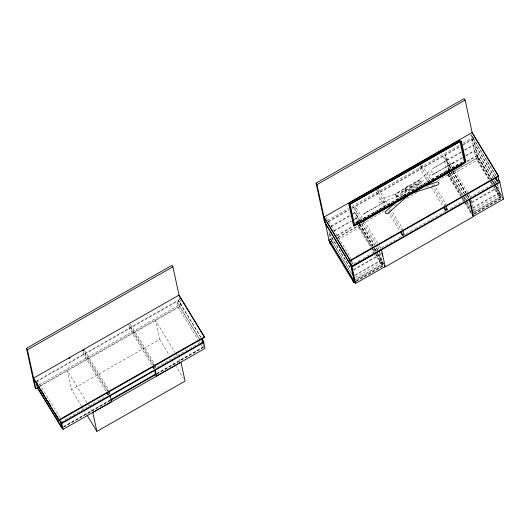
<?xml version="1.0" encoding="UTF-8"?>
<svg xmlns="http://www.w3.org/2000/svg" width="530" height="530" viewBox="0 0 530 530"><rect width="100%" height="100%" fill="white"/><g stroke="black" fill="none" stroke-linecap="round" stroke-linejoin="round"><path stroke-width="0.4" stroke-dasharray="2.65 1.99" d="M414.758 185.434L415.328 184.016L416.388 183.738M405.258 190.051L406.49 189.005L407.418 190.442M401.806 196.961L405.251 193.854L404.821 194.662L405.218 193.9L404.827 194.523L404.231 194.245L380.116 202.751L379.003 202.407L378.599 201.373L379.692 199.658L407.51 189.607L429.671 171.144L430.943 170.812L432.023 171.303L432.036 173.124L413.188 189.117C412.658 190.336 411.876 189.873 413.446 189.495M36.729 380.938L178.332 300.152L200.771 337.027M36.133 381.892L178.451 300.695L200.89 337.564M39.227 384.833L180.419 304.28L179.041 297.92M327.374 220.434L348.23 208.535M351.827 206.488L459.695 144.942M463.286 142.895L472.634 137.561L472.124 135.177M38.027 386.933L179.63 306.148M328.176 221.401L349.025 209.502M351.907 207.859L459.775 146.32M463.366 144.266L473.436 138.522M40.141 386.337L181.333 305.784L179.783 298.628M328.289 221.938L349.144 210.039M352.019 208.396L459.888 146.856M462.763 145.213L473.555 139.065M330.925 226.158L349.972 215.293M352.794 213.683L354.908 212.477L359.989 220.825M461.074 151.905L446.26 160.358L450.917 168.01M464.605 149.891L473.065 145.061L492.966 177.762M331.038 226.701L352.205 214.623M352.907 214.219L355.027 213.014L359.684 220.665M461.193 152.441L446.379 160.895L451.037 168.547M464.717 150.434L473.184 145.604L492.661 177.603M334.244 230.523L351.178 220.864M354.702 218.857L356.114 218.049L358.234 221.527M462.279 157.483L447.466 165.93L449.162 168.712M465.804 155.469L474.27 150.639L492.476 180.551M333.655 231.471L351.291 221.407M354.113 219.798L356.233 218.592L374.048 247.947M462.399 158.019L447.585 166.473L449.274 169.255M465.923 156.005L474.39 151.176L491.323 179.007M400.322 193.669L407.033 189.839M411.565 187.256L416.534 184.42L410.982 186.699C408.69 183.943 403.297 187.474 405.178 190.714C405.43 189.647 399.481 193.536 400.428 194.298M398.414 195.577L396.513 196.663L396.274 195.53M396.42 197.372L421.277 183.188L420.595 180.041L414.91 182.691L396.142 193.768L395.744 194.252L396.42 197.372L395.632 194.04L396.042 193.404L414.672 182.413L419.826 179.836L420.595 180.041M355.358 222.951L462.226 161.981M355.259 223.15L462.577 161.928M356.18 222.792L360.486 220.334M363.355 218.698L366.223 217.061M372.683 213.378L375.551 211.742M378.42 210.105L384.879 206.422M387.748 204.785L390.617 203.142M397.069 199.459L399.938 197.823M402.813 196.186L409.266 192.503M412.135 190.866L415.003 189.23M417.872 187.594L424.331 183.91M427.2 182.274L433.659 178.59M436.528 176.954L439.397 175.317M442.265 173.681L448.718 169.998M451.593 168.355L458.046 164.671M328.925 239.825L332.495 237.785M336.775 235.346L352.483 226.383M467.069 161.007L477.066 155.31M329.759 239.957L332.615 238.328M336.894 235.883L352.596 226.926M467.188 161.551L477.179 155.846L491.35 179.127M329.958 241.865L333.529 239.832M337.809 237.387L359.936 224.76L360.393 226.86L338.975 239.076M81.653 406.358L71.49 389.663L159.669 339.352L155.582 320.471L175.059 352.476M329.494 242.462L333.781 240.017M338.06 237.573L384.568 211.039M393.889 205.726L396.036 204.5M406.788 198.366L416.825 192.635M426.147 187.322L428.3 186.09M437.614 180.776L477.636 157.947L472.866 135.879M331.124 243.555L334.695 241.521M60.897 422.039L95.128 402.508M97.984 400.879L104.403 397.215M157.158 367.118L200.665 342.294M401.197 229.848L402.78 228.94L392.193 211.549M444.398 205.196L445.988 204.288L435.402 186.898M63.958 426.352L109.955 400.11M156.681 373.451L203.586 346.686M63.587 427.067L109.948 400.62M156.999 373.776L203.354 347.329M63.355 427.306L110.074 400.647M156.794 373.994L204.235 346.925M381.514 247.808L395.135 240.037M398.719 237.99L402.303 235.949M403.025 235.539L405.172 234.313M405.887 233.902L414.493 228.993M415.209 228.582L445.319 211.404M450.334 208.542L468.262 198.319M496.1 182.433L468.977 197.909L466.433 193.735M353.914 263.655L360.248 260.044M363.057 258.441L369.39 254.831M372.199 253.221L379.937 248.808M353.51 269.512L380.315 254.215L379.043 252.128M471.667 202.102L498.472 186.805L497.2 184.718M353.623 270.048L380.427 254.758L379.162 252.671M471.779 202.639L498.591 187.342L494.351 180.385M355.418 274.686L381.52 259.793L377.704 253.532M472.873 207.674L499.677 192.383M354.828 275.627L381.633 260.329M472.985 208.21L499.79 192.92L495.557 185.964M355.471 277.468L382.6 261.999L383.051 264.092L355.928 279.568M473.634 210.059L500.757 194.583L501.208 196.683L471.945 213.378M354.245 280.198L383.515 263.496M473.833 211.967L501.671 196.087M356.471 280.344L383.78 264.761M473.919 213.338L501.758 197.458M356.107 281.092L383.713 265.411M474.032 213.881L501.155 198.406M356.127 281.476L383.25 266M474.284 214.067L501.413 198.591M396.314 195.729L398.202 195.696M410.525 186.706L410.876 186.845M411.042 186.408L411.942 187.858M471.091 134.666L496.073 175.715M472.634 137.561L495.623 175.331M494.715 176.994L471.846 139.43L470.667 133.971M494.404 176.841L471.965 139.966L475.476 156.211L489.448 179.173M494.662 180.544L496.776 184.023M492.728 181.048L495.272 185.222M495.696 185.917L502.466 197.047M493.019 181.79L495.133 185.268M491.78 179.829L494.344 184.042M494.768 184.751L501.367 195.583M477.636 157.947L490.522 179.12M490.946 179.822L493.516 184.036M493.94 184.738L501.208 196.683M491.144 181.956L492.834 184.738M493.258 185.434L500.883 197.955L498.041 184.804M489.336 179.332L476.51 158.258L476.96 160.351L488.932 180.021M491.045 182.141L493.609 186.355M494.039 187.057L499.167 195.49L499.624 197.584L493.635 187.752M489.362 180.723L491.926 184.944M452.779 167.785L445.16 155.263L448.671 171.508M454.475 170.567L468.447 193.523M468.871 194.219L470.56 197.001M446.77 160.617L445.796 156.072M453.037 171.488L467.009 194.444M467.433 195.139L469.123 197.922M450.772 167.997L443.57 156.165L446.803 171.117M452.885 171.475L466.009 193.039M452.726 171.329L465.857 192.9M467.546 195.683L468.818 197.769M451.275 172.19L467.367 198.631M450.97 172.038L464.518 194.298M464.942 194.994L467.062 198.472M449.943 173.595L462.644 194.464M464.34 197.246L465.605 199.333M467.301 202.115L469.838 206.289M462.531 194.623L449.705 173.548L450.156 175.649L461.703 194.616M464.24 197.432L465.95 200.247M466.38 200.95L469.799 206.567M463.412 197.425L465.976 201.638M466.4 202.341L470.249 208.668M448.353 174.496L461.054 195.371M462.75 198.154L464.446 200.936M464.87 201.632L471.216 212.066M448.049 174.344L461.173 195.908M461.597 196.603L464.134 200.777M465.645 203.255L470.912 211.914M447.651 175.052L460.543 196.226M462.047 198.704L471.23 213.789M421.853 164.638L431.168 179.942M433.712 184.115L434.978 186.202M420.27 165.539L429.585 180.849M431.923 184.698L444.63 205.574M427.796 181.432L420.177 168.911L419.674 166.572M431.182 186.997L442.616 205.779M378.645 189.283L387.96 204.593M390.504 208.767L391.776 210.854M376.214 188.799L386.377 205.494M389.139 210.046L401.422 230.219M385.012 206.779L376.969 193.563L375.955 188.885M387.98 211.649L399.408 230.431M362.593 218.3L355.392 206.475L358.625 221.421M364.289 221.083L377.837 243.349M379.526 246.132L380.798 248.219L379.208 249.12L376.671 244.946M361.003 219.208L353.808 207.382L357.154 222.852M363.123 222.686L376.247 244.25M361.685 223.607L374.809 245.171M376.505 247.954L378.619 251.432M361.798 224.144L374.505 245.019M376.194 247.802L377.466 249.888M359.923 224.309L373.047 245.88M374.743 248.663L376.015 250.75M359.751 224.11L372.882 245.675M374.571 248.457L376.267 251.246M377.963 254.029L383.038 262.377M374.266 248.305L376.128 251.286M377.466 253.565L383.581 263.609M372.365 246.529L359.479 225.356L359.022 223.256M373.875 249.014L376.413 253.188M376.837 253.883L383.66 265.093M357.319 223.627L371.716 247.278M372.139 247.974L374.253 251.452M375.949 254.234L382.726 265.364L379.877 252.214M374.173 251.664L358.353 225.667L358.803 227.768L370.775 247.437M375.883 254.473L381.01 262.9L381.467 265L375.478 255.162M371.205 248.139L373.769 252.353M326.129 217.373L351.112 258.421M329.309 233.346L350.476 268.127M329.421 233.882L350.595 268.67M351.257 273.01L330.515 238.917L329.011 231.954M331.541 240.958L351.642 273.977M180.419 304.28L181.333 305.784M200.254 340.035L176.861 301.596L178.04 307.055L197.803 339.525M200.678 340.737L202.4 343.566M202.831 344.268L204.116 346.388M199.081 338.458L179.743 306.685L178.332 300.152M198.233 340.233L199.525 342.353M201.241 345.176L202.533 347.296L202.023 344.957M175.483 353.172L177.179 355.955M178.868 358.737L180.14 360.824M159.669 339.352L169.408 355.352M171.945 359.532L174.907 364.401M175.331 365.097L183.38 378.314M130.546 324.327L154.608 363.865L153.018 364.766L128.525 324.526L129.307 328.123L152.077 365.541M153.667 364.633L130.89 327.222L130.267 324.34M84.694 350.489L108.749 390.02L107.166 390.928L82.673 350.688L83.455 354.285L106.225 391.703M107.809 390.796L85.038 353.377L84.575 351.218M86.88 402.78L67.409 370.781L71.49 389.663M87.304 403.476L89 406.258M90.696 409.041L91.962 411.128M82.077 407.053L83.343 409.14M83.766 409.836L86.734 414.705M60.056 417.693L37.716 380.984L38.054 382.541M410.882 187.925C408.849 184.089 402.88 189.064 405.814 192.41C405.516 189.654 410.141 187.62 411.432 190.482L410.882 187.925C411.234 190.667 406.358 192.734 405.264 189.853M471.23 200.095L474.078 213.245M470.779 211.689L471.077 213.086M421.257 165.665L421.761 168.003M378.049 190.316L378.559 192.655M446.77 160.537L432.579 168.56L446.77 160.537M420.31 181.28L416.779 185.102L420.436 181.856L420.31 181.28M366.018 212.384L362.593 214.65L385.515 201.559L366.018 212.384M434.766 173.158L431.341 175.43L454.263 162.339L434.766 173.158M478.093 157.35L448.115 174.456L448.565 176.55L478.55 159.451L478.093 157.35M436.501 172.376L436.15 172.528L436.501 172.376M367.754 211.596L367.409 211.755L367.754 211.596"/><path stroke-width="0.79" d="M396.268 201.937L385.588 211.503L385.363 212.616L385.88 213.583L387.953 213.484L407.835 195.689M422.86 186.421L357.008 223.998L360.486 222.825L459.185 166.513C475.542 155.383 440.536 178.053 441.205 176.543M350.264 204.163L350.118 204.249A1.444 0.411 -31.3 0 0 349.084 205.236L349.098 205.282M37.988 387.562L35.841 388.788L34.927 387.284L26.5 348.323L171.992 265.318L172.906 266.815L179.266 296.237M498.598 180.213L499.869 182.307L351.734 266.822L324.499 222.077L316.072 183.115L464.214 98.593L465.128 100.097L472.349 133.494M35.841 388.788L27.414 349.826L172.906 266.815M355.411 281.887L353.987 282.702L329.494 242.462L316.986 184.619L465.128 100.097M68.767 358.625L70.198 357.803M82.673 350.688L84.263 349.78M349.243 203.235L459.523 140.317M350.178 204.189L460.206 141.437A1.444 0.411 -31.3 0 1 461.392 141.166L465.857 161.895M464.373 162.279L354.616 224.866M424.298 185.606L441.477 175.808M442.908 174.986L462.233 163.962M357.114 224.163L462.339 164.134M360.387 222.653L368.251 218.168M369.682 217.353L439.774 177.358M58.936 419.859L204.428 336.855L179.027 295.111L33.529 378.122L59.055 420.403L204.547 337.391L204.428 336.855M106.656 392.405L107.941 394.525L109.531 393.618L109.061 391.458M152.507 366.243L153.793 368.363L155.383 367.456L154.919 365.302M203.739 341.896L203.851 342.433L61.533 423.629L61.42 423.092L203.739 341.896L201.619 338.418M350.323 260.29L498.458 175.774L472.137 132.526L324.002 217.048L350.436 260.833L498.578 176.311L498.458 175.774M110.677 399.7L155.244 374.273M110.79 400.236L156.078 374.405M400.256 231.822L402.376 235.3L403.959 234.399L403.118 230.497M443.464 207.17L445.578 210.648L447.168 209.748L446.326 205.852M495.133 177.689L497.253 181.174L498.843 180.266L497.995 176.371M61.056 422.768L62.162 427.882L63.077 429.386L111.572 401.714L110.313 395.87M154.621 370.205L155.575 374.591L156.489 376.095L204.984 348.422L203.719 342.579L202.804 341.075M351.734 266.822L351.615 266.285L499.757 181.77L498.478 179.677M355.61 283.398L352.019 266.762L381.554 249.908L385.151 266.544L355.61 283.398L354.696 281.894L351.271 266.053M471.76 213.305L473.522 216.194L503.5 199.094L499.757 181.77M96.891 431.407L185.069 381.096L180.988 362.215L92.81 412.519L96.891 431.407L87.152 415.401M357.008 223.998L359.711 222.925M423.019 186.474L437.515 181.883L438.628 182.227L439.032 183.261L437.939 184.97L412.473 193.039M472.68 133.765L498.578 176.311M495.252 178.232L496.948 181.015M502.586 197.591L503.5 199.094M446.32 208.356L447.168 209.748M384.542 265.543L385.151 266.544M316.072 183.115L316.986 184.619M324.115 217.585L350.436 260.833M351.41 265.762L352.019 266.762M325.294 223.037L351.615 266.285M328.925 239.825L354.332 281.569M329.044 240.362L354.444 282.106L350.82 265.325M179.14 295.654L204.547 337.391M201.652 338.816L203.851 342.433M110.962 400.713L111.572 401.714M26.5 348.323L27.414 349.826M60.897 422.039L61.811 423.543L63.077 429.386M59.724 420.31L61.42 423.092M36.55 382.587L37.418 384.005M38.71 386.125L39.564 387.536M40.79 389.543L42.148 391.776M42.904 393.022L44.725 396.009M45.58 397.421L46.441 398.832M47.733 400.952L49.018 403.065M49.257 403.456L50.529 405.543M55.604 413.89L56.452 415.281M56.756 415.778L58.042 417.892M59.334 420.012L61.533 423.629M33.648 378.658L59.055 420.403M37.312 387.344L61.798 427.584M459.994 140.145L349.124 203.175L348.813 203.58L353.576 225.952M496.411 177.272L497.253 181.174M459.994 141.57L464.459 162.193M469.891 199.412L473.522 216.194M469.308 199.459L473.058 216.79L384.879 267.1L384.542 265.523M444.736 206.753L445.578 210.648M401.528 231.405L402.376 235.3M381.805 252.856L382.501 256.083M350.091 204.275L354.563 224.899M351.45 259.978L352.291 263.874L350.701 264.781L349.522 259.329M353.53 280.602L353.987 282.702M352.616 279.098L353.073 281.198M329.958 241.865L330.409 243.966M202.937 340.936L203.447 343.268M155.224 370.245L156.489 376.095M153.329 366.203L153.793 368.363M107.477 392.366L107.941 394.525M60.619 422.132L61.917 428.121L37.425 387.88L36.133 381.892M353.563 225.959A1.444 0.411 -31.3 0 0 354.749 225.681L464.837 162.876A1.444 0.411 -31.3 0 0 465.87 161.888M349.369 204.633L354.093 225.382L464.85 162.24L465.214 161.816L460.742 141.126L349.369 204.633"/></g></svg>
